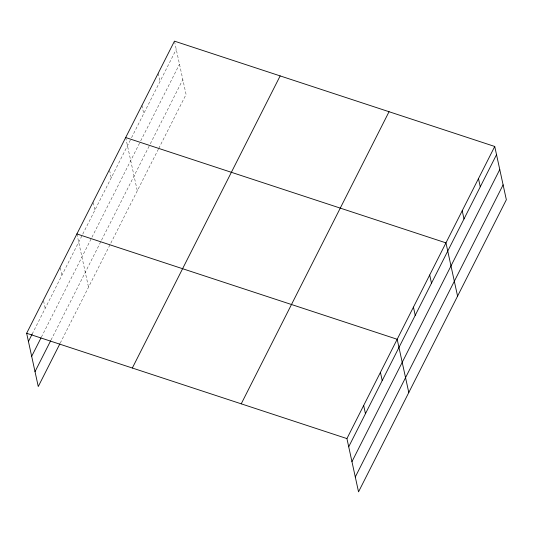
<?xml version="1.0" encoding="UTF-8"?>
<svg xmlns="http://www.w3.org/2000/svg" width="533" height="533" viewBox="0 0 533 533"><rect width="100%" height="100%" fill="white"/><g stroke="black" fill="none" stroke-linecap="round" stroke-linejoin="round"><path stroke-width="0.4" stroke-dasharray="2.67 2" d="M32.16 334.111L131.171 138.447M131.538 137.714L176.256 49.349M41.361 337.209L140.326 141.631M140.692 140.905L179.494 64.22M51.028 340.021L101.17 240.936M101.537 240.203L149.58 145.269M150.319 143.81L182.839 79.544M60.229 343.125L158.361 149.187M158.734 148.454L186.077 94.414L174.631 41.894M158.208 73.281L159.993 81.482M141.945 105.414L143.737 113.616M125.688 137.547L137.301 190.814M109.591 170.427L111.217 177.882M93.328 202.56L94.954 210.015M76.905 233.947L88.518 287.207M60.316 267.799L61.941 275.255M43.566 300.905L45.192 308.36"/><path stroke-width="0.8" d="M59.856 343.858L38.263 386.525L26.65 333.265L174.464 41.148L494.737 146.475L506.35 199.735L358.536 491.852L346.923 438.586L494.737 146.475M28.436 341.466L32.16 334.111M31.68 356.337L40.988 337.942M35.018 371.654L50.655 340.76M132.337 368.017L280.158 75.906M241.229 403.827L389.05 111.717M348.709 446.787L496.523 154.677M351.953 461.658L499.767 169.547M355.291 476.982L503.105 184.864M125.688 137.547L445.954 242.868L457.574 296.135M76.905 233.947L397.178 339.268L408.791 392.535M26.65 333.265L346.923 438.586M478.474 178.602L480.266 186.803M462.218 210.735L464.003 218.936M429.698 275.001L431.483 283.203M413.435 307.135L415.227 315.336M380.429 372.374L382.214 380.575M363.673 405.48L365.458 413.681"/></g></svg>
